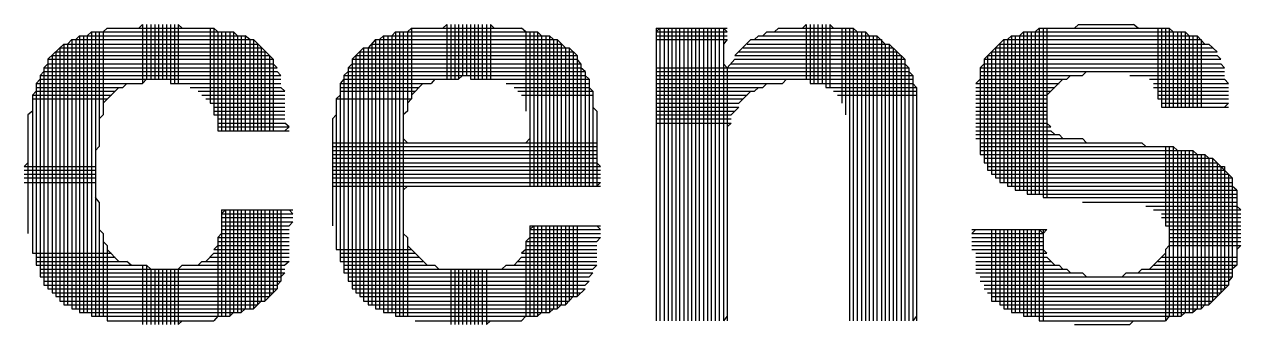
# Model space of a CAD drawing. Extents: x 0.09 to 4.46, y 0.02 to 2.61.
# Drawn here: x 1.8566 to 2.1646, y 0.4911 to 0.5671 of the extents above; entities that cross this region are included whole.
import ezdxf

# ---------------------------------------------------------------- set-up
doc = ezdxf.new("R2010")
doc.units = 0
doc.layers.get('0').update_dxf_attribs({"linetype": 'CONTINUOUS'})

msp = doc.modelspace()

# ---------------------------------------------------------------- linework, layer by layer
at = {"color": 0}
for p, q in [((1.8865, 0.567057), (1.88558, 0.566135)), ((1.8865, 0.567057), (1.8865, 0.552083)), ((1.88747, 0.567057), (1.88747, 0.553168)), ((1.88861, 0.567057), (1.88861, 0.553168)), ((1.8896, 0.567057), (1.8896, 0.553168)), ((1.89057, 0.567057), (1.89057, 0.553168)), ((1.89154, 0.567057), (1.89154, 0.553168)), ((1.89253, 0.567057), (1.89253, 0.553168)), ((1.89361, 0.567057), (1.89361, 0.552083)), ((1.89458, 0.567057), (1.89458, 0.552083)), ((1.89654, 0.566135), (1.89556, 0.567057)), ((1.89556, 0.567057), (1.89556, 0.552083)), ((1.9636, 0.567057), (1.96251, 0.566135)), ((1.9636, 0.567057), (1.9636, 0.553168)), ((1.96457, 0.567057), (1.96457, 0.553168)), ((1.96556, 0.567057), (1.96556, 0.553168)), ((1.96653, 0.567057), (1.96653, 0.553168)), ((1.9675, 0.567057), (1.9675, 0.554144)), ((1.96858, 0.567057), (1.96858, 0.554144)), ((1.96957, 0.567057), (1.96957, 0.553168)), ((1.97054, 0.567057), (1.97054, 0.553168)), ((1.97151, 0.567057), (1.97151, 0.553168)), ((1.9725, 0.567057), (1.9725, 0.553168)), ((1.97364, 0.567057), (1.97364, 0.553168)), ((1.97553, 0.566135), (1.97461, 0.567057)), ((1.97461, 0.567057), (1.97461, 0.553168)), ((2.05458, 0.567057), (2.0536, 0.566135)), ((2.05458, 0.567057), (2.05458, 0.553168)), ((2.05556, 0.567057), (2.05556, 0.552083)), ((2.05653, 0.567057), (2.05653, 0.552083)), ((2.05751, 0.567057), (2.05751, 0.552083)), ((2.0586, 0.567057), (2.0586, 0.552083)), ((2.05957, 0.567057), (2.05957, 0.551107)), ((2.06153, 0.566135), (2.06054, 0.567057)), ((2.06054, 0.567057), (2.06054, 0.551107)), ((2.12358, 0.567057), (2.1225, 0.566135)), ((2.12358, 0.567057), (2.13747, 0.567057)), ((2.13861, 0.566135), (2.13747, 0.567057)), ((1.87056, 0.564182), (1.86957, 0.563206)), ((1.87056, 0.564182), (1.87056, 0.49414)), ((1.87056, 0.564182), (1.91249, 0.564182)), ((1.87153, 0.564182), (1.87153, 0.49414)), ((1.87358, 0.565158), (1.8725, 0.564182)), ((1.8725, 0.564182), (1.8725, 0.49414)), ((1.87358, 0.565158), (1.87358, 0.493218)), ((1.87358, 0.565158), (1.90956, 0.565158)), ((1.87457, 0.565158), (1.87457, 0.493218)), ((1.87554, 0.565158), (1.87554, 0.536133)), ((1.8775, 0.566135), (1.87651, 0.565158)), ((1.87651, 0.565158), (1.87651, 0.544162)), ((1.8775, 0.566135), (1.90457, 0.566135)), ((1.9036, 0.566135), (1.9036, 0.547092)), ((1.90554, 0.565158), (1.90457, 0.566135)), ((1.90457, 0.566135), (1.90457, 0.544162)), ((1.90554, 0.565158), (1.90554, 0.540147)), ((1.90653, 0.565158), (1.90653, 0.540147)), ((1.9075, 0.565158), (1.9075, 0.540147)), ((1.90864, 0.565158), (1.90864, 0.540147)), ((1.91054, 0.564182), (1.90956, 0.565158)), ((1.90956, 0.565158), (1.90956, 0.540147)), ((1.91054, 0.564182), (1.91054, 0.540147)), ((1.91151, 0.564182), (1.91151, 0.540147)), ((1.91363, 0.563206), (1.91249, 0.564182)), ((1.91249, 0.564182), (1.91249, 0.540147)), ((1.94749, 0.564182), (1.9465, 0.563206)), ((1.94749, 0.564182), (1.94749, 0.49414)), ((1.94749, 0.564182), (1.98958, 0.564182)), ((1.94862, 0.564182), (1.94862, 0.49414)), ((1.95057, 0.565158), (1.9496, 0.564182)), ((1.9496, 0.564182), (1.9496, 0.49414)), ((1.95057, 0.565158), (1.95057, 0.493218)), ((1.95057, 0.565158), (1.98654, 0.565158)), ((1.95156, 0.565158), (1.95156, 0.493218)), ((1.95247, 0.565158), (1.95247, 0.493218)), ((1.95458, 0.566135), (1.95361, 0.565158)), ((1.95361, 0.565158), (1.95361, 0.545139)), ((1.95458, 0.566135), (1.98247, 0.566135)), ((1.95458, 0.566135), (1.95458, 0.548178)), ((1.98361, 0.565158), (1.98247, 0.566135)), ((1.98361, 0.565158), (1.98361, 0.545139)), ((1.9846, 0.565158), (1.9846, 0.526096)), ((1.98557, 0.565158), (1.98557, 0.526096)), ((1.98753, 0.564182), (1.98654, 0.565158)), ((1.98654, 0.565158), (1.98654, 0.526096)), ((1.98753, 0.564182), (1.98753, 0.526096)), ((1.98861, 0.564182), (1.98861, 0.526096)), ((1.99056, 0.563206), (1.98958, 0.564182)), ((1.98958, 0.564182), (1.98958, 0.526096)), ((2.01753, 0.566135), (2.01654, 0.565158)), ((2.01654, 0.566135), (2.01654, 0.492079)), ((2.01654, 0.566135), (2.03456, 0.566135)), ((2.01654, 0.565158), (2.03456, 0.565158)), ((2.01654, 0.564182), (2.03456, 0.564182)), ((2.01753, 0.566135), (2.01753, 0.492079)), ((2.01861, 0.566135), (2.01861, 0.492079)), ((2.01958, 0.566135), (2.01958, 0.492079)), ((2.02056, 0.566135), (2.02056, 0.492079)), ((2.02154, 0.566135), (2.02154, 0.492079)), ((2.02251, 0.566135), (2.02251, 0.492079)), ((2.0236, 0.566135), (2.0236, 0.492079)), ((2.02458, 0.566135), (2.02458, 0.492079)), ((2.02556, 0.566135), (2.02556, 0.492079)), ((2.02653, 0.566135), (2.02653, 0.492079)), ((2.0275, 0.566135), (2.0275, 0.492079)), ((2.0286, 0.566135), (2.0286, 0.492079)), ((2.02957, 0.566135), (2.02957, 0.492079)), ((2.03054, 0.566135), (2.03054, 0.492079)), ((2.03153, 0.566135), (2.03153, 0.492079)), ((2.0325, 0.566135), (2.0325, 0.492079)), ((2.03456, 0.565158), (2.03364, 0.566135)), ((2.03364, 0.566135), (2.03364, 0.492079)), ((2.04249, 0.564182), (2.0415, 0.563206)), ((2.04249, 0.564182), (2.07249, 0.564182)), ((2.0446, 0.565158), (2.04363, 0.564182)), ((2.0446, 0.565158), (2.06961, 0.565158)), ((2.04753, 0.566135), (2.04656, 0.565158)), ((2.04753, 0.566135), (2.06651, 0.566135)), ((2.06358, 0.566135), (2.06358, 0.547092)), ((2.06456, 0.566135), (2.06456, 0.544162)), ((2.06554, 0.566135), (2.06554, 0.492079)), ((2.06749, 0.565158), (2.06651, 0.566135)), ((2.06651, 0.566135), (2.06651, 0.492079)), ((2.06749, 0.565158), (2.06749, 0.492079)), ((2.06862, 0.565158), (2.06862, 0.492079)), ((2.07053, 0.564182), (2.06961, 0.565158)), ((2.06961, 0.565158), (2.06961, 0.492079)), ((2.07053, 0.564182), (2.07053, 0.492079)), ((2.0715, 0.564182), (2.0715, 0.492079)), ((2.0746, 0.562067), (2.07249, 0.564182)), ((2.07249, 0.564182), (2.07249, 0.492079)), ((2.10656, 0.564182), (2.10558, 0.563206)), ((2.10656, 0.564182), (2.1536, 0.564182)), ((2.10656, 0.564182), (2.10656, 0.526096)), ((2.10747, 0.564182), (2.10747, 0.525119)), ((2.1096, 0.565158), (2.10861, 0.564182)), ((2.10861, 0.564182), (2.10861, 0.525119)), ((2.1096, 0.565158), (2.15056, 0.565158)), ((2.1096, 0.565158), (2.1096, 0.525119)), ((2.11057, 0.565158), (2.11057, 0.524143)), ((2.11154, 0.565158), (2.11154, 0.524143)), ((2.11361, 0.566135), (2.11253, 0.565158)), ((2.11253, 0.565158), (2.11253, 0.524143)), ((2.11361, 0.566135), (2.11361, 0.524143)), ((2.11361, 0.566135), (2.14654, 0.566135)), ((2.11458, 0.566135), (2.11458, 0.523221)), ((2.11556, 0.566135), (2.11556, 0.523221)), ((2.14361, 0.566135), (2.14361, 0.548178)), ((2.14458, 0.566135), (2.14458, 0.546115)), ((2.14556, 0.566135), (2.14556, 0.546115)), ((2.14751, 0.565158), (2.14654, 0.566135)), ((2.14654, 0.566135), (2.14654, 0.546115)), ((2.14751, 0.565158), (2.14751, 0.546115)), ((2.1486, 0.565158), (2.1486, 0.546115)), ((2.14958, 0.565158), (2.14958, 0.546115)), ((2.15153, 0.564182), (2.15056, 0.565158)), ((2.15056, 0.565158), (2.15056, 0.546115)), ((2.15153, 0.564182), (2.15153, 0.546115)), ((2.1525, 0.564182), (2.1525, 0.546115)), ((2.15554, 0.562067), (2.1536, 0.564182)), ((2.1536, 0.564182), (2.1536, 0.546115)), ((1.86654, 0.562067), (1.86253, 0.558214)), ((1.86556, 0.561089), (1.86556, 0.497071)), ((1.86556, 0.561089), (1.9165, 0.561089)), ((1.86654, 0.562067), (1.86654, 0.496094)), ((1.86654, 0.562067), (1.91558, 0.562067)), ((1.8686, 0.563206), (1.86751, 0.562067)), ((1.86751, 0.562067), (1.86751, 0.496094)), ((1.8686, 0.563206), (1.8686, 0.495117)), ((1.8686, 0.563206), (1.91461, 0.563206)), ((1.86957, 0.563206), (1.86957, 0.495117)), ((1.91363, 0.563206), (1.91363, 0.540147)), ((1.9196, 0.558214), (1.91461, 0.563206)), ((1.91461, 0.563206), (1.91461, 0.540147)), ((1.91558, 0.562067), (1.91558, 0.540147)), ((1.9165, 0.561089), (1.9165, 0.540147)), ((1.94249, 0.561089), (1.93956, 0.558214)), ((1.94249, 0.561089), (1.94249, 0.497071)), ((1.94249, 0.561089), (1.99457, 0.561089)), ((1.94553, 0.563206), (1.94362, 0.561089)), ((1.94362, 0.561089), (1.94362, 0.496094)), ((1.94461, 0.562067), (1.94461, 0.496094)), ((1.94461, 0.562067), (1.99251, 0.562067)), ((1.94553, 0.563206), (1.94553, 0.495117)), ((1.94553, 0.563206), (1.99154, 0.563206)), ((1.9465, 0.563206), (1.9465, 0.495117)), ((1.99056, 0.563206), (1.99056, 0.526096)), ((1.9936, 0.561089), (1.99154, 0.563206)), ((1.99154, 0.563206), (1.99154, 0.526096)), ((1.99251, 0.562067), (1.99251, 0.526096)), ((1.9936, 0.561089), (1.9936, 0.526096)), ((1.99653, 0.55919), (1.99457, 0.561089)), ((1.99457, 0.561089), (1.99457, 0.526096)), ((2.01654, 0.563206), (2.03456, 0.563206)), ((2.03456, 0.563206), (2.03364, 0.562067)), ((2.04058, 0.563206), (2.03651, 0.55919)), ((2.03863, 0.561089), (2.07656, 0.561089)), ((2.03961, 0.562067), (2.07557, 0.562067)), ((2.04058, 0.563206), (2.07362, 0.563206)), ((2.07362, 0.563206), (2.07362, 0.492079)), ((2.0746, 0.562067), (2.0746, 0.492079)), ((2.07958, 0.558214), (2.07557, 0.562067)), ((2.07557, 0.562067), (2.07557, 0.492079)), ((2.07656, 0.561089), (2.07656, 0.492079)), ((2.1046, 0.563206), (2.09961, 0.558214)), ((2.10249, 0.561089), (2.1575, 0.561089)), ((2.10249, 0.561089), (2.10249, 0.528212)), ((2.10362, 0.562067), (2.15653, 0.562067)), ((2.10362, 0.562067), (2.10362, 0.527072)), ((2.1046, 0.563206), (2.15457, 0.563206)), ((2.1046, 0.563206), (2.1046, 0.527072)), ((2.10558, 0.563206), (2.10558, 0.526096)), ((2.15457, 0.563206), (2.15457, 0.546115)), ((2.15864, 0.560112), (2.15653, 0.562067)), ((1.86253, 0.558214), (1.86253, 0.500162)), ((1.86253, 0.558214), (1.9196, 0.558214)), ((1.86361, 0.55919), (1.86361, 0.499186)), ((1.86361, 0.55919), (1.91863, 0.55919)), ((1.86458, 0.560112), (1.86458, 0.49821)), ((1.86458, 0.560112), (1.91749, 0.560112)), ((1.91749, 0.560112), (1.91749, 0.540147)), ((1.91863, 0.55919), (1.91863, 0.540147)), ((1.9196, 0.558214), (1.9196, 0.540147)), ((1.93956, 0.558214), (1.93956, 0.500162)), ((1.93956, 0.558214), (1.99653, 0.558214)), ((1.94054, 0.55919), (1.94054, 0.499186)), ((1.94054, 0.55919), (1.99653, 0.55919)), ((1.94151, 0.560112), (1.94151, 0.49821)), ((1.94151, 0.560112), (1.99556, 0.560112)), ((1.99556, 0.560112), (1.99556, 0.526096)), ((1.99653, 0.55919), (1.99653, 0.526096)), ((1.9975, 0.557075), (1.99653, 0.558214)), ((2.03651, 0.558214), (2.03456, 0.556099)), ((2.03651, 0.55919), (2.07861, 0.55919)), ((2.03651, 0.558214), (2.07958, 0.558214)), ((2.03749, 0.560112), (2.07747, 0.560112)), ((2.07747, 0.560112), (2.07747, 0.492079)), ((2.07861, 0.55919), (2.07861, 0.492079)), ((2.07958, 0.558214), (2.07958, 0.492079)), ((2.09961, 0.558214), (2.15956, 0.558214)), ((2.09961, 0.558214), (2.09961, 0.532064)), ((2.10053, 0.55919), (2.15864, 0.55919)), ((2.10053, 0.55919), (2.10053, 0.530165)), ((2.10151, 0.560112), (2.15864, 0.560112)), ((2.10151, 0.560112), (2.10151, 0.529189)), ((2.15956, 0.558214), (2.15864, 0.55919)), ((1.86154, 0.555122), (1.86057, 0.554144)), ((1.86253, 0.557075), (1.86154, 0.556099)), ((1.86154, 0.556099), (1.92057, 0.556099)), ((1.86154, 0.556099), (1.86154, 0.501085)), ((1.86154, 0.555122), (1.92057, 0.555122)), ((1.86253, 0.557075), (1.9196, 0.557075)), ((1.92057, 0.556099), (1.9196, 0.557075)), ((1.92156, 0.554144), (1.92057, 0.555122)), ((1.93858, 0.555122), (1.9375, 0.554144)), ((1.93956, 0.557075), (1.93858, 0.556099)), ((1.93858, 0.556099), (1.9975, 0.556099)), ((1.93858, 0.556099), (1.93858, 0.502061)), ((1.93858, 0.555122), (1.99858, 0.555122)), ((1.93956, 0.557075), (1.9975, 0.557075)), ((1.9975, 0.557075), (1.9975, 0.526096)), ((1.99858, 0.555122), (1.9975, 0.556099)), ((1.99858, 0.555122), (1.99858, 0.526096)), ((2.01654, 0.556099), (2.08057, 0.556099)), ((2.01654, 0.555122), (2.08057, 0.555122)), ((2.03456, 0.556099), (2.03364, 0.557075)), ((2.03456, 0.556099), (2.03456, 0.492079)), ((2.03554, 0.557075), (2.07958, 0.557075)), ((2.08057, 0.556099), (2.07958, 0.557075)), ((2.08057, 0.556099), (2.08057, 0.492079)), ((2.08154, 0.554144), (2.08057, 0.555122)), ((2.09961, 0.557075), (2.09864, 0.556099)), ((2.09864, 0.556099), (2.16054, 0.556099)), ((2.09864, 0.556099), (2.09864, 0.534179)), ((2.09864, 0.555122), (2.16054, 0.555122)), ((2.09961, 0.557075), (2.15956, 0.557075)), ((2.12554, 0.555122), (2.12457, 0.554144)), ((2.16054, 0.556099), (2.15956, 0.557075)), ((1.86057, 0.553168), (1.8596, 0.552083)), ((1.8596, 0.552083), (1.8596, 0.506131)), ((1.8596, 0.552083), (1.8865, 0.552083)), ((1.86057, 0.554144), (1.92156, 0.554144)), ((1.86057, 0.554144), (1.86057, 0.503201)), ((1.86057, 0.553168), (1.92156, 0.553168)), ((1.88249, 0.552083), (1.88151, 0.551107)), ((1.88747, 0.553168), (1.8865, 0.552083)), ((1.89361, 0.552083), (1.92156, 0.552083)), ((1.9375, 0.553168), (1.93653, 0.552083)), ((1.93653, 0.552083), (1.93653, 0.507107)), ((1.93653, 0.552083), (1.95958, 0.552083)), ((1.9375, 0.554144), (1.99858, 0.554144)), ((1.9375, 0.554144), (1.9375, 0.504178)), ((1.9375, 0.553168), (1.96653, 0.553168)), ((1.95751, 0.552083), (1.95458, 0.549154)), ((1.96056, 0.553168), (1.95958, 0.552083)), ((1.9675, 0.554144), (1.96653, 0.553168)), ((1.96957, 0.553168), (1.99957, 0.553168)), ((1.97862, 0.552083), (1.99957, 0.552083)), ((1.99957, 0.553168), (1.99858, 0.554144)), ((1.99957, 0.553168), (1.99957, 0.526096)), ((2.01654, 0.554144), (2.08154, 0.554144)), ((2.01654, 0.553168), (2.08154, 0.553168)), ((2.01654, 0.552083), (2.04861, 0.552083)), ((2.0446, 0.552083), (2.04363, 0.551107)), ((2.04958, 0.553168), (2.04861, 0.552083)), ((2.05556, 0.552083), (2.08154, 0.552083)), ((2.08154, 0.554144), (2.08154, 0.492079)), ((2.08251, 0.551107), (2.08154, 0.552083)), ((2.09864, 0.553168), (2.0975, 0.552083)), ((2.0975, 0.552083), (2.1186, 0.552083)), ((2.09864, 0.554144), (2.12457, 0.554144)), ((2.09864, 0.553168), (2.12056, 0.553168)), ((2.11957, 0.553168), (2.11556, 0.549154)), ((2.12153, 0.554144), (2.12056, 0.553168)), ((2.1365, 0.554144), (2.16054, 0.554144)), ((2.14154, 0.553168), (2.16054, 0.553168)), ((2.14253, 0.552083), (2.16151, 0.552083)), ((2.16151, 0.552083), (2.16054, 0.553168)), ((1.8596, 0.550131), (1.85861, 0.549154)), ((1.85861, 0.549154), (1.85861, 0.509169)), ((1.85861, 0.549154), (1.87864, 0.549154)), ((1.8596, 0.551107), (1.88151, 0.551107)), ((1.8596, 0.550131), (1.87956, 0.550131)), ((1.88053, 0.551107), (1.87651, 0.547092)), ((1.8986, 0.551107), (1.92156, 0.551107)), ((1.90056, 0.550131), (1.92253, 0.550131)), ((1.90153, 0.549154), (1.92253, 0.549154)), ((1.92253, 0.550131), (1.92156, 0.551107)), ((1.93653, 0.549154), (1.93554, 0.548178)), ((1.93653, 0.551107), (1.95654, 0.551107)), ((1.93653, 0.550131), (1.95557, 0.550131)), ((1.98058, 0.551107), (1.99957, 0.551107)), ((1.98156, 0.550131), (2.00054, 0.550131)), ((1.98247, 0.549154), (2.00054, 0.549154)), ((2.00054, 0.550131), (1.99957, 0.551107)), ((2.00054, 0.550131), (2.00054, 0.526096)), ((2.01654, 0.551107), (2.04363, 0.551107)), ((2.01654, 0.550131), (2.0415, 0.550131)), ((2.01654, 0.549154), (2.03961, 0.549154)), ((2.04058, 0.550131), (2.03749, 0.547092)), ((2.04249, 0.551107), (2.0415, 0.550131)), ((2.05957, 0.551107), (2.08251, 0.551107)), ((2.06153, 0.550131), (2.08251, 0.550131)), ((2.0625, 0.549154), (2.08251, 0.549154)), ((2.08251, 0.551107), (2.08251, 0.492079)), ((2.0975, 0.551107), (2.11751, 0.551107)), ((2.0975, 0.550131), (2.11654, 0.550131)), ((2.0975, 0.549154), (2.11556, 0.549154)), ((2.14253, 0.551107), (2.16151, 0.551107)), ((2.14361, 0.550131), (2.16151, 0.550131)), ((2.14361, 0.549154), (2.16151, 0.549154)), ((1.85861, 0.548178), (1.8775, 0.548178)), ((1.9025, 0.548178), (1.92253, 0.548178)), ((1.9036, 0.547092), (1.92253, 0.547092)), ((1.90457, 0.546115), (1.92253, 0.546115)), ((1.93554, 0.548178), (1.93554, 0.510146)), ((1.93554, 0.548178), (1.95458, 0.548178)), ((1.95458, 0.548178), (1.95361, 0.547092)), ((2.00151, 0.545139), (2.00054, 0.546115)), ((2.01654, 0.548178), (2.03863, 0.548178)), ((2.01654, 0.547092), (2.03749, 0.547092)), ((2.01654, 0.546115), (2.03749, 0.546115)), ((2.03749, 0.546115), (2.03554, 0.544162)), ((2.0975, 0.548178), (2.11556, 0.548178)), ((2.0975, 0.547092), (2.11556, 0.547092)), ((2.0975, 0.546115), (2.11556, 0.546115)), ((2.14361, 0.548178), (2.16151, 0.548178)), ((2.14458, 0.547092), (2.16151, 0.547092)), ((2.14458, 0.546115), (2.16151, 0.546115)), ((2.16151, 0.547092), (2.16054, 0.546115)), ((1.85861, 0.545139), (1.85747, 0.544162)), ((1.85747, 0.544162), (1.85747, 0.51416)), ((1.87651, 0.544162), (1.87554, 0.543186)), ((1.90457, 0.545139), (1.92253, 0.545139)), ((1.90457, 0.544162), (1.92253, 0.544162)), ((1.90554, 0.543186), (1.92253, 0.543186)), ((1.93554, 0.544162), (1.93457, 0.543186)), ((1.93457, 0.543186), (1.93457, 0.516114)), ((1.95361, 0.545139), (1.95247, 0.544162)), ((2.00151, 0.545139), (2.00151, 0.526096)), ((2.01654, 0.545139), (2.03651, 0.545139)), ((2.01654, 0.544162), (2.03554, 0.544162)), ((2.01654, 0.543186), (2.03554, 0.543186)), ((2.0975, 0.545139), (2.11556, 0.545139)), ((2.0975, 0.544162), (2.11556, 0.544162)), ((2.0975, 0.543186), (2.11556, 0.543186)), ((1.90554, 0.542101), (1.92253, 0.542101)), ((1.90554, 0.541124), (1.92361, 0.541124)), ((1.90554, 0.540147), (1.92361, 0.540147)), ((1.92361, 0.541124), (1.92253, 0.542101)), ((1.92361, 0.541124), (1.92253, 0.540147)), ((2.01654, 0.542101), (2.03554, 0.542101)), ((2.03554, 0.542101), (2.03456, 0.541124)), ((2.0975, 0.542101), (2.11556, 0.542101)), ((2.0975, 0.541124), (2.11654, 0.541124)), ((2.0975, 0.540147), (2.11654, 0.540147)), ((2.0975, 0.539171), (2.1186, 0.539171)), ((2.11654, 0.541124), (2.11556, 0.542101)), ((2.11751, 0.539171), (2.11654, 0.540147)), ((2.11957, 0.538194), (2.1186, 0.539171)), ((1.87554, 0.536133), (1.87457, 0.535157)), ((1.93457, 0.53711), (2.00151, 0.53711)), ((1.93457, 0.536133), (2.00151, 0.536133)), ((1.95361, 0.53711), (1.95247, 0.538194)), ((1.9846, 0.538194), (1.98361, 0.53711)), ((2.0975, 0.538194), (2.12457, 0.538194)), ((2.09864, 0.53711), (2.1396, 0.53711)), ((2.09864, 0.536133), (2.14751, 0.536133)), ((2.12554, 0.53711), (2.12457, 0.538194)), ((2.14057, 0.536133), (2.1396, 0.53711)), ((2.14556, 0.536133), (2.14556, 0.516114)), ((2.14654, 0.536133), (2.14654, 0.493218)), ((2.1486, 0.535157), (2.14751, 0.536133)), ((2.14751, 0.536133), (2.14751, 0.493218)), ((1.93457, 0.535157), (2.00151, 0.535157)), ((1.93457, 0.534179), (2.00151, 0.534179)), ((1.93457, 0.533203), (2.00151, 0.533203)), ((2.09864, 0.535157), (2.1525, 0.535157)), ((2.09864, 0.534179), (2.15554, 0.534179)), ((2.09961, 0.533203), (2.1575, 0.533203)), ((2.1486, 0.535157), (2.1486, 0.493218)), ((2.14958, 0.535157), (2.14958, 0.493218)), ((2.15056, 0.535157), (2.15056, 0.49414)), ((2.15153, 0.535157), (2.15153, 0.49414)), ((2.1536, 0.534179), (2.1525, 0.535157)), ((2.1525, 0.535157), (2.1525, 0.49414)), ((2.1536, 0.534179), (2.1536, 0.495117)), ((2.15457, 0.534179), (2.15457, 0.495117)), ((2.15653, 0.533203), (2.15554, 0.534179)), ((2.15554, 0.534179), (2.15554, 0.496094)), ((2.15653, 0.533203), (2.15653, 0.496094)), ((2.16249, 0.528212), (2.1575, 0.533203)), ((2.1575, 0.533203), (2.1575, 0.497071)), ((1.85747, 0.532064), (1.85656, 0.531088)), ((1.85656, 0.531088), (1.87457, 0.531088)), ((1.85656, 0.530165), (1.87457, 0.530165)), ((1.93457, 0.532064), (2.00151, 0.532064)), ((1.93457, 0.531088), (2.0025, 0.531088)), ((1.93457, 0.530165), (2.0025, 0.530165)), ((2.0025, 0.531088), (2.00151, 0.532064)), ((2.09961, 0.532064), (2.15864, 0.532064)), ((2.10053, 0.531088), (2.16054, 0.531088)), ((2.10053, 0.530165), (2.16054, 0.530165)), ((2.15864, 0.532064), (2.15864, 0.49821)), ((2.15956, 0.531088), (2.15956, 0.499186)), ((2.16054, 0.531088), (2.16054, 0.500162)), ((1.85656, 0.529189), (1.87457, 0.529189)), ((1.85656, 0.528212), (1.87457, 0.528212)), ((1.85656, 0.527072), (1.87457, 0.527072)), ((1.93457, 0.529189), (2.0025, 0.529189)), ((1.93457, 0.528212), (2.0025, 0.528212)), ((1.93457, 0.527072), (2.0025, 0.527072)), ((2.0025, 0.527072), (2.00151, 0.526096)), ((2.10151, 0.529189), (2.16151, 0.529189)), ((2.10249, 0.528212), (2.16249, 0.528212)), ((2.10362, 0.527072), (2.16249, 0.527072)), ((2.16151, 0.529189), (2.16151, 0.501085)), ((2.16249, 0.528212), (2.16249, 0.503201)), ((1.93457, 0.526096), (2.0025, 0.526096)), ((1.95361, 0.526096), (1.95247, 0.525119)), ((2.10558, 0.526096), (2.16249, 0.526096)), ((2.10747, 0.525119), (2.16363, 0.525119)), ((2.11057, 0.524143), (2.16363, 0.524143)), ((2.16363, 0.525119), (2.16249, 0.526096)), ((2.16363, 0.525119), (2.16363, 0.506131)), ((1.87554, 0.522081), (1.87457, 0.523221)), ((1.87554, 0.522081), (1.87554, 0.493218)), ((2.11458, 0.523221), (2.16363, 0.523221)), ((2.12457, 0.522081), (2.16363, 0.522081)), ((2.14057, 0.521104), (2.16363, 0.521104)), ((2.16461, 0.520128), (2.16363, 0.521104)), ((1.9075, 0.520128), (1.90653, 0.519151)), ((1.90653, 0.520128), (1.90653, 0.493218)), ((1.90653, 0.520128), (1.92458, 0.520128)), ((1.90653, 0.519151), (1.92458, 0.519151)), ((1.90653, 0.518175), (1.92458, 0.518175)), ((1.9075, 0.520128), (1.9075, 0.493218)), ((1.90864, 0.520128), (1.90864, 0.493218)), ((1.90956, 0.520128), (1.90956, 0.49414)), ((1.91054, 0.520128), (1.91054, 0.49414)), ((1.91151, 0.520128), (1.91151, 0.49414)), ((1.91249, 0.520128), (1.91249, 0.495117)), ((1.91363, 0.520128), (1.91363, 0.495117)), ((1.91461, 0.520128), (1.91461, 0.495117)), ((1.91558, 0.520128), (1.91558, 0.496094)), ((1.9165, 0.520128), (1.9165, 0.497071)), ((1.91749, 0.520128), (1.91749, 0.497071)), ((1.91863, 0.520128), (1.91863, 0.49821)), ((1.9196, 0.520128), (1.9196, 0.499186)), ((1.92057, 0.520128), (1.92057, 0.500162)), ((1.92156, 0.520128), (1.92156, 0.502061)), ((1.92458, 0.519151), (1.92361, 0.520128)), ((2.14253, 0.520128), (2.16461, 0.520128)), ((2.14458, 0.519151), (2.16461, 0.519151)), ((2.14458, 0.518175), (2.16461, 0.518175)), ((1.87651, 0.51416), (1.87554, 0.515136)), ((1.90653, 0.51709), (1.92458, 0.51709)), ((1.90653, 0.516114), (1.92361, 0.516114)), ((1.90653, 0.515136), (1.92361, 0.515136)), ((1.92458, 0.51709), (1.92361, 0.516114)), ((1.98557, 0.516114), (1.9846, 0.515136)), ((1.9846, 0.516114), (1.9846, 0.493218)), ((1.9846, 0.516114), (2.0025, 0.516114)), ((1.9846, 0.515136), (2.0025, 0.515136)), ((1.98557, 0.516114), (1.98557, 0.493218)), ((1.98654, 0.516114), (1.98654, 0.493218)), ((1.98753, 0.516114), (1.98753, 0.49414)), ((1.98861, 0.516114), (1.98861, 0.49414)), ((1.98958, 0.516114), (1.98958, 0.49414)), ((1.99056, 0.516114), (1.99056, 0.495117)), ((1.99154, 0.516114), (1.99154, 0.495117)), ((1.99251, 0.516114), (1.99251, 0.496094)), ((1.9936, 0.516114), (1.9936, 0.496094)), ((1.99457, 0.516114), (1.99457, 0.497071)), ((1.99556, 0.516114), (1.99556, 0.49821)), ((1.99653, 0.516114), (1.99653, 0.49821)), ((2.0025, 0.515136), (2.00151, 0.516114)), ((2.0975, 0.515136), (2.09651, 0.51416)), ((2.09651, 0.515136), (2.11556, 0.515136)), ((2.10151, 0.515136), (2.10151, 0.497071)), ((2.10249, 0.515136), (2.10249, 0.497071)), ((2.10362, 0.515136), (2.10362, 0.496094)), ((2.1046, 0.515136), (2.1046, 0.495117)), ((2.10558, 0.515136), (2.10558, 0.495117)), ((2.10656, 0.515136), (2.10656, 0.49414)), ((2.10747, 0.515136), (2.10747, 0.49414)), ((2.10861, 0.515136), (2.10861, 0.49414)), ((2.1096, 0.515136), (2.1096, 0.493218)), ((2.11057, 0.515136), (2.11057, 0.493218)), ((2.11154, 0.515136), (2.11154, 0.493218)), ((2.11253, 0.515136), (2.11253, 0.493218)), ((2.11458, 0.51416), (2.11361, 0.515136)), ((2.11361, 0.515136), (2.11361, 0.492079)), ((2.11556, 0.515136), (2.11458, 0.51416)), ((2.11458, 0.515136), (2.11458, 0.492079)), ((2.14556, 0.51709), (2.16461, 0.51709)), ((2.14556, 0.516114), (2.16461, 0.516114)), ((2.14654, 0.515136), (2.16461, 0.515136)), ((1.87651, 0.51416), (1.87651, 0.493218)), ((1.8775, 0.511122), (1.87651, 0.512099)), ((1.90653, 0.51416), (1.90554, 0.513183)), ((1.90554, 0.513183), (1.90554, 0.493218)), ((1.90554, 0.513183), (1.92361, 0.513183)), ((1.90554, 0.512099), (1.92361, 0.512099)), ((1.90653, 0.51416), (1.92361, 0.51416)), ((1.95361, 0.513183), (1.95247, 0.51416)), ((1.95361, 0.513183), (1.95361, 0.493218)), ((1.9846, 0.513183), (1.98361, 0.512099)), ((1.98361, 0.512099), (1.98361, 0.493218)), ((1.98361, 0.512099), (2.00151, 0.512099)), ((1.9846, 0.51416), (2.0025, 0.51416)), ((1.9846, 0.513183), (2.0025, 0.513183)), ((2.0025, 0.513183), (2.00151, 0.512099)), ((2.09651, 0.51416), (2.11458, 0.51416)), ((2.09651, 0.513183), (2.11458, 0.513183)), ((2.09651, 0.512099), (2.11458, 0.512099)), ((2.14654, 0.51416), (2.16461, 0.51416)), ((2.14654, 0.513183), (2.16461, 0.513183)), ((2.14654, 0.512099), (2.16461, 0.512099)), ((1.85861, 0.509169), (1.87864, 0.509169)), ((1.8775, 0.511122), (1.8775, 0.492079)), ((1.88053, 0.507107), (1.8775, 0.510146)), ((1.90457, 0.509169), (1.9025, 0.507107)), ((1.90554, 0.511122), (1.90457, 0.510146)), ((1.90457, 0.510146), (1.92361, 0.510146)), ((1.90457, 0.509169), (1.92361, 0.509169)), ((1.90554, 0.511122), (1.92361, 0.511122)), ((1.93554, 0.510146), (1.95458, 0.510146)), ((1.93653, 0.509169), (1.95557, 0.509169)), ((1.95861, 0.506131), (1.95361, 0.511122)), ((1.98361, 0.510146), (1.98247, 0.509169)), ((1.98247, 0.509169), (2.00151, 0.509169)), ((1.98361, 0.511122), (2.00151, 0.511122)), ((1.98361, 0.510146), (2.00151, 0.510146)), ((2.09651, 0.511122), (2.11458, 0.511122)), ((2.09651, 0.510146), (2.11458, 0.510146)), ((2.0975, 0.509169), (2.11556, 0.509169)), ((2.11556, 0.509169), (2.11458, 0.510146)), ((2.14556, 0.509169), (2.14154, 0.505154)), ((2.14654, 0.511122), (2.14556, 0.510146)), ((2.14556, 0.510146), (2.14556, 0.492079)), ((2.14654, 0.511122), (2.16461, 0.511122)), ((2.16461, 0.511122), (2.16363, 0.510146)), ((1.8596, 0.508192), (1.87956, 0.508192)), ((1.8596, 0.507107), (1.88249, 0.507107)), ((1.8596, 0.506131), (1.88747, 0.506131)), ((1.88363, 0.506131), (1.88249, 0.507107)), ((1.8865, 0.506131), (1.8865, 0.491103)), ((1.88861, 0.505154), (1.88747, 0.506131)), ((1.88747, 0.506131), (1.88747, 0.491103)), ((1.89654, 0.506131), (1.89556, 0.505154)), ((1.89654, 0.506131), (1.92253, 0.506131)), ((1.90153, 0.507107), (1.90056, 0.506131)), ((1.90153, 0.507107), (1.92361, 0.507107)), ((1.9036, 0.508192), (1.92361, 0.508192)), ((1.92361, 0.507107), (1.92253, 0.506131)), ((1.93653, 0.508192), (1.95654, 0.508192)), ((1.93653, 0.507107), (1.95751, 0.507107)), ((1.9375, 0.506131), (1.96056, 0.506131)), ((1.96153, 0.505154), (1.96056, 0.506131)), ((1.97862, 0.506131), (1.97749, 0.505154)), ((1.97862, 0.506131), (2.00151, 0.506131)), ((1.98247, 0.508192), (1.98058, 0.506131)), ((1.98156, 0.507107), (2.00151, 0.507107)), ((1.98247, 0.508192), (2.00151, 0.508192)), ((2.00151, 0.506131), (2.00054, 0.505154)), ((2.0975, 0.508192), (2.11556, 0.508192)), ((2.0975, 0.507107), (2.11654, 0.507107)), ((2.0975, 0.506131), (2.1186, 0.506131)), ((2.11751, 0.506131), (2.11556, 0.508192)), ((2.11957, 0.505154), (2.1186, 0.506131)), ((2.14253, 0.506131), (2.16363, 0.506131)), ((2.14361, 0.507107), (2.16363, 0.507107)), ((2.14458, 0.508192), (2.16363, 0.508192)), ((2.16363, 0.506131), (2.16249, 0.505154)), ((1.86057, 0.505154), (1.92253, 0.505154)), ((1.86057, 0.504178), (1.92253, 0.504178)), ((1.86057, 0.503201), (1.92156, 0.503201)), ((1.88861, 0.505154), (1.88861, 0.491103)), ((1.8896, 0.505154), (1.8896, 0.491103)), ((1.89057, 0.505154), (1.89057, 0.491103)), ((1.89154, 0.505154), (1.89154, 0.491103)), ((1.89253, 0.505154), (1.89253, 0.491103)), ((1.89361, 0.505154), (1.89361, 0.491103)), ((1.89458, 0.505154), (1.89458, 0.491103)), ((1.89556, 0.505154), (1.89556, 0.491103)), ((1.92253, 0.504178), (1.92156, 0.503201)), ((1.9375, 0.505154), (2.00054, 0.505154)), ((1.9375, 0.504178), (2.00054, 0.504178)), ((1.93858, 0.503201), (1.99957, 0.503201)), ((1.96457, 0.505154), (1.96457, 0.491103)), ((1.96556, 0.505154), (1.96556, 0.491103)), ((1.96653, 0.505154), (1.96653, 0.491103)), ((1.9675, 0.505154), (1.9675, 0.491103)), ((1.96858, 0.505154), (1.96858, 0.491103)), ((1.96957, 0.505154), (1.96957, 0.491103)), ((1.97054, 0.505154), (1.97054, 0.491103)), ((1.97151, 0.505154), (1.97151, 0.491103)), ((1.9725, 0.505154), (1.9725, 0.491103)), ((1.97364, 0.505154), (1.97364, 0.491103)), ((2.00054, 0.504178), (1.99957, 0.503201)), ((2.0975, 0.505154), (2.12056, 0.505154)), ((2.0975, 0.504178), (2.12457, 0.504178)), ((2.09864, 0.503201), (2.16249, 0.503201)), ((2.12153, 0.504178), (2.12056, 0.505154)), ((2.12554, 0.503201), (2.12457, 0.504178)), ((2.13558, 0.504178), (2.1346, 0.503201)), ((2.13558, 0.504178), (2.16249, 0.504178)), ((2.1396, 0.505154), (2.13861, 0.504178)), ((2.1396, 0.505154), (2.16249, 0.505154)), ((2.16249, 0.503201), (2.16151, 0.502061)), ((1.86154, 0.502061), (1.92156, 0.502061)), ((1.86154, 0.501085), (1.92057, 0.501085)), ((1.86253, 0.500162), (1.92057, 0.500162)), ((1.86361, 0.499186), (1.9196, 0.499186)), ((1.92057, 0.500162), (1.91749, 0.497071)), ((1.92156, 0.502061), (1.92057, 0.501085)), ((1.93858, 0.502061), (1.99957, 0.502061)), ((1.93956, 0.501085), (1.99858, 0.501085)), ((1.93956, 0.500162), (1.99858, 0.500162)), ((1.94054, 0.499186), (1.9975, 0.499186)), ((1.99858, 0.500162), (1.99653, 0.49821)), ((1.99957, 0.502061), (1.99858, 0.501085)), ((2.09864, 0.502061), (2.16151, 0.502061)), ((2.09961, 0.501085), (2.16151, 0.501085)), ((2.09961, 0.500162), (2.16054, 0.500162)), ((2.10053, 0.499186), (2.15956, 0.499186)), ((2.16151, 0.501085), (2.15653, 0.496094)), ((1.86458, 0.49821), (1.91863, 0.49821)), ((1.86556, 0.497071), (1.91749, 0.497071)), ((1.86654, 0.496094), (1.91558, 0.496094)), ((1.9165, 0.497071), (1.91461, 0.495117)), ((1.94151, 0.49821), (1.99653, 0.49821)), ((1.94249, 0.497071), (1.99457, 0.497071)), ((1.94362, 0.496094), (1.9936, 0.496094)), ((1.99251, 0.496094), (1.99154, 0.495117)), ((1.99556, 0.49821), (1.9936, 0.496094)), ((2.10151, 0.49821), (2.15864, 0.49821)), ((2.10151, 0.497071), (2.1575, 0.497071)), ((2.10362, 0.496094), (2.15653, 0.496094)), ((2.15554, 0.496094), (2.15457, 0.495117)), ((1.8686, 0.495117), (1.91461, 0.495117)), ((1.87056, 0.49414), (1.91151, 0.49414)), ((1.87358, 0.493218), (1.90864, 0.493218)), ((1.90554, 0.493218), (1.90457, 0.492079)), ((1.90956, 0.49414), (1.90864, 0.493218)), ((1.91249, 0.495117), (1.91151, 0.49414)), ((1.94553, 0.495117), (1.99154, 0.495117)), ((1.94749, 0.49414), (1.98958, 0.49414)), ((1.95057, 0.493218), (1.98654, 0.493218)), ((1.98361, 0.493218), (1.98247, 0.492079)), ((1.98753, 0.49414), (1.98654, 0.493218)), ((1.99056, 0.495117), (1.98958, 0.49414)), ((2.03456, 0.493218), (2.03364, 0.492079)), ((2.08251, 0.493218), (2.08154, 0.492079)), ((2.1046, 0.495117), (2.15457, 0.495117)), ((2.10656, 0.49414), (2.1525, 0.49414)), ((2.1096, 0.493218), (2.14958, 0.493218)), ((2.14654, 0.493218), (2.14556, 0.492079)), ((2.15056, 0.49414), (2.14958, 0.493218)), ((2.1536, 0.495117), (2.1525, 0.49414)), ((1.8775, 0.492079), (1.90457, 0.492079)), ((1.89654, 0.492079), (1.89556, 0.491103)), ((1.95557, 0.492079), (1.98247, 0.492079)), ((1.97461, 0.492079), (1.97364, 0.491103)), ((2.11361, 0.492079), (2.14556, 0.492079)), ((2.1225, 0.491103), (2.1365, 0.491103)), ((2.13747, 0.492079), (2.1365, 0.491103))]:
    msp.add_line(p, q, dxfattribs=at)

doc.saveas('drawing.dxf')
